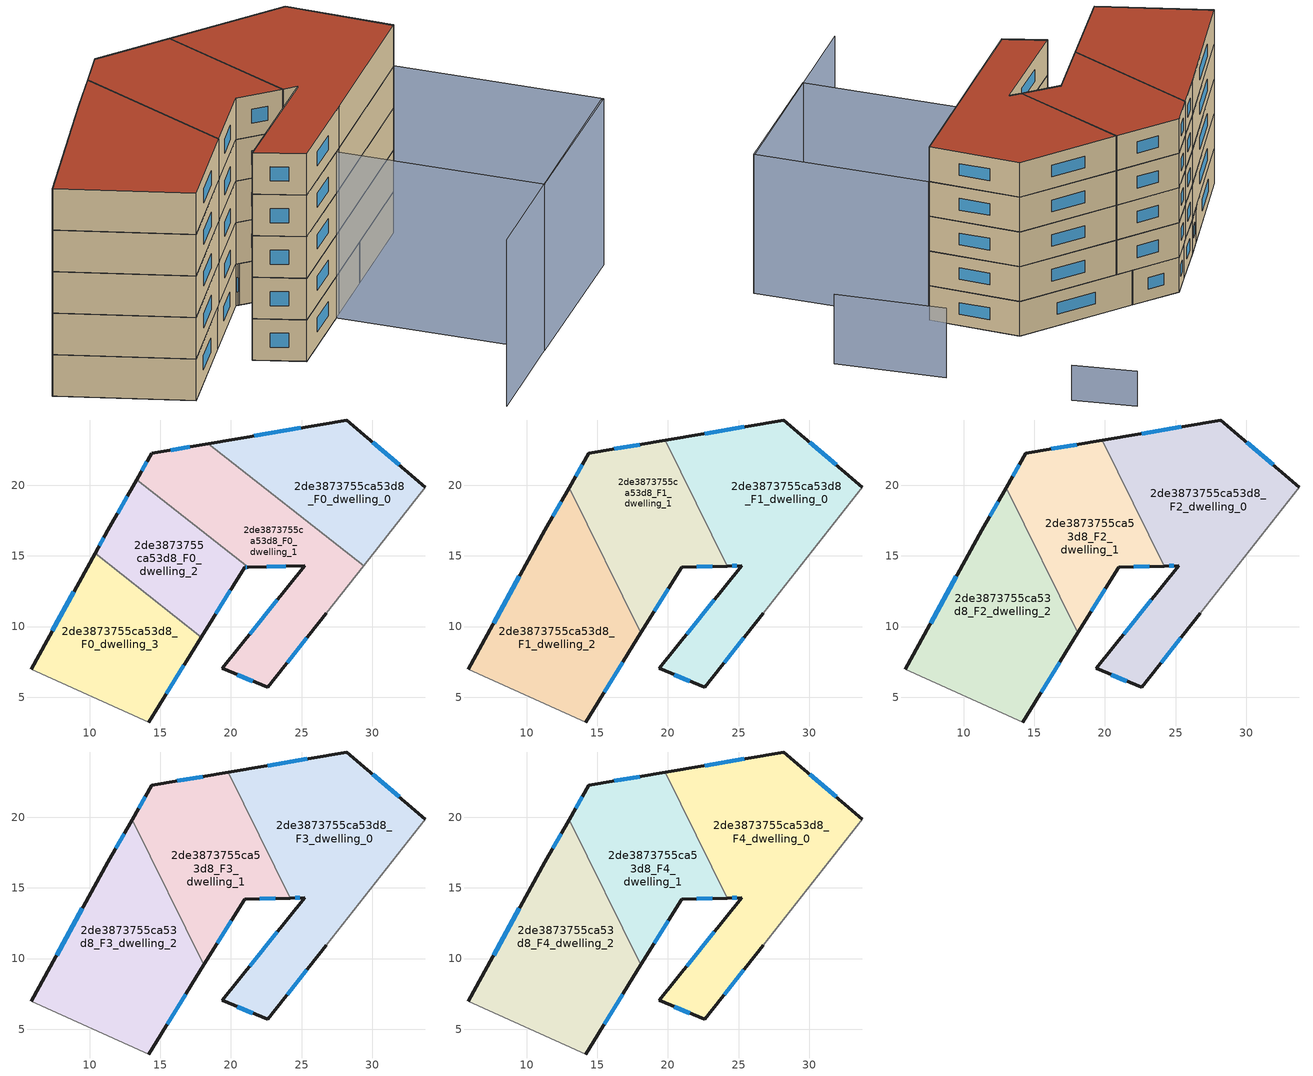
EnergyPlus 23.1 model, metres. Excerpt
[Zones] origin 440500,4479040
2de3873755ca53d8_F0_dwelling_0
 floor ground (EU_floor_Construction): 29.39,14.3 33.76,19.85 28.2,24.62 18.41,22.94 z0
 wall outside (EU_wall_Construction): 18.41,22.94 28.2,24.62 33.76,19.85 z0:3
 wall adiabatic (EU_wall_Construction): 33.76,19.85 29.39,14.3 z0:3
 wall to 2de3873755ca53d8_F0_dwelling_1 (EU_wall_Construction): 29.39,14.3 18.41,22.94 z0:3
 window (EU_Window_Construction): 21.65,23.5 24.95,24.06 / 30.04,23.04 31.92,21.43 z0.99:2.01
2de3873755ca53d8_F0_dwelling_1
 floor ground (EU_floor_Construction): 26.75,10.94 29.39,14.3 18.41,22.94 14.41,22.26 13.35,20.4 21.21,14.21 25.22,14.3 19.4,7.04 22.6,5.7 z0
 wall outside (EU_wall_Construction): 13.35,20.4 14.41,22.26 18.41,22.94 / 26.75,10.94 22.6,5.7 19.4,7.04 25.22,14.3 21.21,14.21 z0:3
 wall adiabatic (EU_wall_Construction): 29.39,14.3 26.75,10.94 z0:3
 wall to 2de3873755ca53d8_F0_dwelling_2 (EU_wall_Construction): 21.21,14.21 13.35,20.4 z0:3
 window (EU_Window_Construction): 21.54,6.15 20.46,6.6 / 21.33,9.45 23.29,11.9 / 23.89,14.27 22.54,14.24 / 13.7,21.02 14.06,21.64 / 15.73,22.49 17.08,22.72 / 25.37,9.2 23.98,7.44 z0.99:2.01
2de3873755ca53d8_F0_dwelling_2
 floor ground (EU_floor_Construction): 17.91,9.25 20.97,14.2 21.21,14.21 13.35,20.4 11.3,16.81 10.39,15.17 z0
 wall outside (EU_wall_Construction): 10.39,15.17 11.3,16.81 13.35,20.4 / 21.21,14.21 20.97,14.2 17.91,9.25 z0:3
 wall to 2de3873755ca53d8_F0_dwelling_3 (EU_wall_Construction): 17.91,9.25 10.39,15.17 z0:3
 window (EU_Window_Construction): 10.69,15.71 10.99,16.27 / 11.98,18 12.67,19.21 / 21.13,14.21 21.05,14.21 / 19.95,12.56 18.92,10.89 z0.99:2.01
2de3873755ca53d8_F0_dwelling_3
 floor ground (EU_floor_Construction): 14.2,3.25 17.91,9.25 10.39,15.17 5.86,6.99 z0
 wall outside (EU_wall_Construction): 17.91,9.25 14.2,3.25 / 5.86,6.99 10.39,15.17 z0:3
 wall adiabatic (EU_wall_Construction): 14.2,3.25 5.86,6.99 z0:3
 window (EU_Window_Construction): 16.68,7.26 15.43,5.24 / 7.36,9.7 8.89,12.46 z0.99:2.01
2de3873755ca53d8_F1_dwelling_0
 floor to 2de3873755ca53d8_F0_dwelling_0 (EU_floor_Construction): 29.39,14.3 33.76,19.85 28.2,24.62 19.82,23.18 20.9,20.98 z3
 floor to 2de3873755ca53d8_F0_dwelling_1 (EU_floor_Construction): 26.75,10.94 29.39,14.3 20.9,20.98 24.22,14.28 25.21,14.3 19.4,7.04 22.6,5.7 z3
 wall outside (EU_wall_Construction): 19.82,23.18 28.2,24.62 33.76,19.85 / 26.75,10.94 22.6,5.7 19.4,7.04 25.22,14.3 24.22,14.28 z3:6
 wall adiabatic (EU_wall_Construction): 33.76,19.85 26.75,10.94 z3:6
 wall to 2de3873755ca53d8_F1_dwelling_1 (EU_wall_Construction): 24.22,14.28 19.82,23.18 z3:6
 window (EU_Window_Construction): 21.33,9.45 23.29,11.9 / 24.88,14.3 24.55,14.29 / 22.59,23.66 25.42,24.14 / 30.04,23.04 31.92,21.43 / 25.37,9.2 23.98,7.44 / 21.54,6.15 20.46,6.6 z3.99:5.01
2de3873755ca53d8_F1_dwelling_1
 floor to 2de3873755ca53d8_F0_dwelling_0 (EU_floor_Construction): 20.9,20.98 19.82,23.18 18.41,22.94 z3
 floor to 2de3873755ca53d8_F0_dwelling_1 (EU_floor_Construction): 24.22,14.28 20.9,20.98 18.41,22.94 14.41,22.26 13.35,20.4 21.21,14.21 z3
 floor to 2de3873755ca53d8_F0_dwelling_2 (EU_floor_Construction): 18.09,9.54 20.97,14.2 21.21,14.21 13.35,20.4 13.01,19.82 z3
 wall outside (EU_wall_Construction): 13.01,19.82 14.41,22.26 19.82,23.18 / 24.22,14.28 20.97,14.2 18.09,9.54 z3:6
 wall to 2de3873755ca53d8_F1_dwelling_2 (EU_wall_Construction): 18.09,9.54 13.01,19.82 z3:6
 window (EU_Window_Construction): 20.01,12.66 19.04,11.09 / 13.48,20.63 13.95,21.45 / 16.2,22.57 18.02,22.88 / 23.14,14.25 22.04,14.23 z3.99:5.01
2de3873755ca53d8_F1_dwelling_2
 floor to 2de3873755ca53d8_F0_dwelling_2 (EU_floor_Construction): 17.91,9.25 18.09,9.54 13.01,19.82 11.3,16.81 10.39,15.17 z3
 floor to 2de3873755ca53d8_F0_dwelling_3 (EU_floor_Construction): 14.2,3.25 17.91,9.25 10.39,15.17 5.86,6.99 z3
 wall outside (EU_wall_Construction): 5.86,6.99 11.3,16.81 13.01,19.82 / 18.09,9.54 14.2,3.25 z3:6
 wall adiabatic (EU_wall_Construction): 14.2,3.25 5.86,6.99 z3:6
 window (EU_Window_Construction): 7.66,10.24 9.49,13.56 / 11.87,17.81 12.44,18.82 / 16.8,7.46 15.49,5.33 z3.99:5.01
2de3873755ca53d8_F2_dwelling_0
 floor to 2de3873755ca53d8_F1_dwelling_0 (EU_floor_Construction): 26.75,10.94 33.76,19.85 28.2,24.62 19.82,23.18 24.22,14.28 25.21,14.3 19.4,7.04 22.6,5.7 z6
 wall outside (EU_wall_Construction): 19.82,23.18 28.2,24.62 33.76,19.85 / 26.75,10.94 22.6,5.7 19.4,7.04 25.22,14.3 24.22,14.28 z6:9
 wall adiabatic (EU_wall_Construction): 33.76,19.85 26.75,10.94 z6:9
 wall to 2de3873755ca53d8_F2_dwelling_1 (EU_wall_Construction): 24.22,14.28 19.82,23.18 z6:9
 window (EU_Window_Construction): 21.33,9.45 23.29,11.9 / 24.88,14.3 24.55,14.29 / 22.59,23.66 25.42,24.14 / 30.04,23.04 31.92,21.43 / 25.37,9.2 23.98,7.44 / 21.54,6.15 20.46,6.6 z6.99:8.01
2de3873755ca53d8_F2_dwelling_1
 floor to 2de3873755ca53d8_F1_dwelling_1 (EU_floor_Construction): 24.22,14.28 19.82,23.18 14.41,22.26 13.01,19.82 18.09,9.54 20.97,14.2 z6
 wall outside (EU_wall_Construction): 13.01,19.82 14.41,22.26 19.82,23.18 / 24.22,14.28 20.97,14.2 18.09,9.54 z6:9
 wall to 2de3873755ca53d8_F2_dwelling_2 (EU_wall_Construction): 18.09,9.54 13.01,19.82 z6:9
 window (EU_Window_Construction): 20.01,12.66 19.04,11.09 / 13.48,20.63 13.95,21.45 / 16.2,22.57 18.02,22.88 / 23.14,14.25 22.04,14.23 z6.99:8.01
2de3873755ca53d8_F2_dwelling_2
 floor to 2de3873755ca53d8_F1_dwelling_2 (EU_floor_Construction): 14.2,3.25 18.09,9.54 13.01,19.82 11.3,16.81 5.86,6.99 z6
 wall outside (EU_wall_Construction): 5.86,6.99 11.3,16.81 13.01,19.82 / 18.09,9.54 14.2,3.25 z6:9
 wall adiabatic (EU_wall_Construction): 14.2,3.25 5.86,6.99 z6:9
 window (EU_Window_Construction): 7.66,10.24 9.49,13.56 / 11.87,17.81 12.44,18.82 / 16.8,7.46 15.49,5.33 z6.99:8.01
2de3873755ca53d8_F3_dwelling_0
 floor to 2de3873755ca53d8_F2_dwelling_0 (EU_floor_Construction): 26.75,10.94 33.76,19.85 28.2,24.62 19.82,23.18 24.22,14.28 25.21,14.3 19.4,7.04 22.6,5.7 z9
 wall outside (EU_wall_Construction): 19.82,23.18 28.2,24.62 33.76,19.85 / 26.75,10.94 22.6,5.7 19.4,7.04 25.22,14.3 24.22,14.28 z9:12
 wall adiabatic (EU_wall_Construction): 33.76,19.85 26.75,10.94 z9:12
 wall to 2de3873755ca53d8_F3_dwelling_1 (EU_wall_Construction): 24.22,14.28 19.82,23.18 z9:12
 window (EU_Window_Construction): 21.33,9.45 23.29,11.9 / 24.88,14.3 24.55,14.29 / 22.59,23.66 25.42,24.14 / 30.04,23.04 31.92,21.43 / 25.37,9.2 23.98,7.44 / 21.54,6.15 20.46,6.6 z9.99:11.01
2de3873755ca53d8_F3_dwelling_1
 floor to 2de3873755ca53d8_F2_dwelling_1 (EU_floor_Construction): 24.22,14.28 19.82,23.18 14.41,22.26 13.01,19.82 18.09,9.54 20.97,14.2 z9
 wall outside (EU_wall_Construction): 13.01,19.82 14.41,22.26 19.82,23.18 / 24.22,14.28 20.97,14.2 18.09,9.54 z9:12
 wall to 2de3873755ca53d8_F3_dwelling_2 (EU_wall_Construction): 18.09,9.54 13.01,19.82 z9:12
 window (EU_Window_Construction): 20.01,12.66 19.04,11.09 / 13.48,20.63 13.95,21.45 / 16.2,22.57 18.02,22.88 / 23.14,14.25 22.04,14.23 z9.99:11.01
2de3873755ca53d8_F3_dwelling_2
 floor to 2de3873755ca53d8_F2_dwelling_2 (EU_floor_Construction): 14.2,3.25 18.09,9.54 13.01,19.82 11.3,16.81 5.86,6.99 z9
 wall outside (EU_wall_Construction): 5.86,6.99 11.3,16.81 13.01,19.82 / 18.09,9.54 14.2,3.25 z9:12
 wall adiabatic (EU_wall_Construction): 14.2,3.25 5.86,6.99 z9:12
 window (EU_Window_Construction): 7.66,10.24 9.49,13.56 / 11.87,17.81 12.44,18.82 / 16.8,7.46 15.49,5.33 z9.99:11.01
2de3873755ca53d8_F4_dwelling_0
 floor to 2de3873755ca53d8_F3_dwelling_0 (EU_floor_Construction): 26.75,10.94 33.76,19.85 28.2,24.62 19.82,23.18 24.22,14.28 25.21,14.3 19.4,7.04 22.6,5.7 z12
 wall outside (EU_wall_Construction): 19.82,23.18 28.2,24.62 33.76,19.85 / 26.75,10.94 22.6,5.7 19.4,7.04 25.22,14.3 24.22,14.28 z12:15
 wall adiabatic (EU_wall_Construction): 33.76,19.85 26.75,10.94 z12:15
 wall to 2de3873755ca53d8_F4_dwelling_1 (EU_wall_Construction): 24.22,14.28 19.82,23.18 z12:15
 window (EU_Window_Construction): 21.33,9.45 23.29,11.9 / 24.88,14.3 24.55,14.29 / 22.59,23.66 25.42,24.14 / 30.04,23.04 31.92,21.43 / 25.37,9.2 23.98,7.44 / 21.54,6.15 20.46,6.6 z12.99:14.01
 roof outside (EU_roof_Construction): 33.76,19.85 26.75,10.94 22.6,5.7 19.4,7.04 25.22,14.3 24.22,14.28 19.82,23.18 28.2,24.62 z15
2de3873755ca53d8_F4_dwelling_1
 floor to 2de3873755ca53d8_F3_dwelling_1 (EU_floor_Construction): 24.22,14.28 19.82,23.18 14.41,22.26 13.01,19.82 18.09,9.54 20.97,14.2 z12
 wall outside (EU_wall_Construction): 13.01,19.82 14.41,22.26 19.82,23.18 / 24.22,14.28 20.97,14.2 18.09,9.54 z12:15
 wall to 2de3873755ca53d8_F4_dwelling_2 (EU_wall_Construction): 18.09,9.54 13.01,19.82 z12:15
 window (EU_Window_Construction): 20.01,12.66 19.04,11.09 / 13.48,20.63 13.95,21.45 / 16.2,22.57 18.02,22.88 / 23.14,14.25 22.04,14.23 z12.99:14.01
 roof outside (EU_roof_Construction): 19.82,23.18 24.22,14.28 20.97,14.2 18.09,9.54 13.01,19.82 14.41,22.26 z15
2de3873755ca53d8_F4_dwelling_2
 floor to 2de3873755ca53d8_F3_dwelling_2 (EU_floor_Construction): 14.2,3.25 18.09,9.54 13.01,19.82 11.3,16.81 5.86,6.99 z12
 wall outside (EU_wall_Construction): 5.86,6.99 11.3,16.81 13.01,19.82 / 18.09,9.54 14.2,3.25 z12:15
 wall adiabatic (EU_wall_Construction): 14.2,3.25 5.86,6.99 z12:15
 window (EU_Window_Construction): 7.66,10.24 9.49,13.56 / 11.87,17.81 12.44,18.82 / 16.8,7.46 15.49,5.33 z12.99:14.01
 roof outside (EU_roof_Construction): 13.01,19.82 18.09,9.54 14.2,3.25 5.86,6.99 11.3,16.81 z15
shading: 32.44,-4.27 44.64,11.21 / 37.28,1.81 26.34,10.54 / 26.34,10.54 33.81,19.9 / 33.81,19.9 44.75,11.17 / 44.75,11.17 37.28,1.81 z0:12; 42.92,23.77 35.72,28.88 z0:6; 28.02,35.51 23.72,38.11 z0:3
[Building]
EU S2 Campaign: North Axis=0; Terrain=City; Solar Distribution=FullExterior
[Site:Location]
Madrid: Latitude=40.5; Longitude=-3.5; Time Zone=1; Elevation=609
[SizingPeriod:WeatherFileDays]
AnnualSizingPeriod: Begin Month=1; Begin Day of Month=1; End Month=12; End Day of Month=31; Day of Week for Start Day=Monday; Use Weather File Daylight Saving Period=No; Use Weather File Rain and Snow Indicators=No
[MATERIAL]
EU_InternalMass_Material: Roughness=MediumRough; Thickness=0.1; Conductivity=1; Density=1800; Specific Heat=900; Thermal Absorptance=0.9; Solar Absorptance=0.7; Visible Absorptance=0.7
[MATERIAL:NOMASS] Roughness=MediumRough; Thermal Absorptance=0.9; Solar Absorptance=0.7; Visible Absorptance=0.7
Name | Thermal Resistance
EU_wall_NoMass | 0.609216
EU_roof_NoMass | 0.513268
EU_floor_NoMass | 0.568163
[WINDOWMATERIAL:SIMPLEGLAZINGSYSTEM]
EU_Window_SimpleGlazing: UFactor=5.50606; Solar Heat Gain Coefficient=0.85; Visible Transmittance=0.85
[CONSTRUCTION]
EU_wall_Construction: EU_wall_NoMass
EU_roof_Construction: EU_roof_NoMass
EU_floor_Construction: EU_floor_NoMass
EU_InternalMass_Construction: EU_InternalMass_Material
EU_Window_Construction: EU_Window_SimpleGlazing
[ZONE] Type=1; Multiplier=1; Ceiling Height=autocalculate; Floor Area=autocalculate; Part of Total Floor Area=Yes
Name | Volume
2de3873755ca53d8_F0_dwelling_0 | 232
2de3873755ca53d8_F1_dwelling_0 | 379.646
2de3873755ca53d8_F2_dwelling_0; 2de3873755ca53d8_F3_dwelling_0; 2de3873755ca53d8_F4_dwelling_0 | 379.648
2de3873755ca53d8_F0_dwelling_1 | 294.766
2de3873755ca53d8_F1_dwelling_1 | 239.043
2de3873755ca53d8_F2_dwelling_1; 2de3873755ca53d8_F3_dwelling_1; 2de3873755ca53d8_F4_dwelling_1 | 239.047
2de3873755ca53d8_F0_dwelling_2 | 172.826
2de3873755ca53d8_F1_dwelling_2; 2de3873755ca53d8_F2_dwelling_2; 2de3873755ca53d8_F3_dwelling_2; 2de3873755ca53d8_F4_dwelling_2 | 309.339
2de3873755ca53d8_F0_dwelling_3 | 228.451
[INTERNALMASS] Construction=EU_InternalMass_Construction
Name | Zone or ZoneList | Surface Area
2de3873755ca53d8_F0_dwelling_0_EU_InternalMass | 2de3873755ca53d8_F0_dwelling_0 | 77.3331
2de3873755ca53d8_F0_dwelling_1_EU_InternalMass | 2de3873755ca53d8_F0_dwelling_1 | 98.2551
2de3873755ca53d8_F0_dwelling_2_EU_InternalMass | 2de3873755ca53d8_F0_dwelling_2 | 57.6089
2de3873755ca53d8_F0_dwelling_3_EU_InternalMass | 2de3873755ca53d8_F0_dwelling_3 | 76.1502
2de3873755ca53d8_F1_dwelling_0_EU_InternalMass | 2de3873755ca53d8_F1_dwelling_0 | 126.547
2de3873755ca53d8_F1_dwelling_1_EU_InternalMass | 2de3873755ca53d8_F1_dwelling_1 | 79.6823
2de3873755ca53d8_F1_dwelling_2_EU_InternalMass | 2de3873755ca53d8_F1_dwelling_2 | 103.113
2de3873755ca53d8_F2_dwelling_0_EU_InternalMass | 2de3873755ca53d8_F2_dwelling_0 | 126.547
2de3873755ca53d8_F2_dwelling_1_EU_InternalMass | 2de3873755ca53d8_F2_dwelling_1 | 79.6823
2de3873755ca53d8_F2_dwelling_2_EU_InternalMass | 2de3873755ca53d8_F2_dwelling_2 | 103.113
2de3873755ca53d8_F3_dwelling_0_EU_InternalMass | 2de3873755ca53d8_F3_dwelling_0 | 126.547
2de3873755ca53d8_F3_dwelling_1_EU_InternalMass | 2de3873755ca53d8_F3_dwelling_1 | 79.6823
2de3873755ca53d8_F3_dwelling_2_EU_InternalMass | 2de3873755ca53d8_F3_dwelling_2 | 103.113
2de3873755ca53d8_F4_dwelling_0_EU_InternalMass | 2de3873755ca53d8_F4_dwelling_0 | 126.547
2de3873755ca53d8_F4_dwelling_1_EU_InternalMass | 2de3873755ca53d8_F4_dwelling_1 | 79.6823
2de3873755ca53d8_F4_dwelling_2_EU_InternalMass | 2de3873755ca53d8_F4_dwelling_2 | 103.113
[OTHEREQUIPMENT] Fuel Type=Electricity; Design Level Calculation Method=Watts/Area; Power per Zone Floor Area=1; Fraction Latent=0; Fraction Radiant=0; Fraction Lost=0; Carbon Dioxide Generation Rate=0; EndUse Subcategory=EU_Step8_InternalGains
Name | Zone or ZoneList or Space or SpaceList | Schedule
EU_Step8_InternalGain_2de3873755ca53d8_F0_dwelling_0_f000 | 2de3873755ca53d8_F0_dwelling_0 | EU_Step8_GainSchedule_2de3873755ca53d8_F0_dwelling_0_f000
EU_Step8_InternalGain_2de3873755ca53d8_F0_dwelling_1_f000 | 2de3873755ca53d8_F0_dwelling_1 | EU_Step8_GainSchedule_2de3873755ca53d8_F0_dwelling_1_f000
EU_Step8_InternalGain_2de3873755ca53d8_F0_dwelling_2_f000 | 2de3873755ca53d8_F0_dwelling_2 | EU_Step8_GainSchedule_2de3873755ca53d8_F0_dwelling_2_f000
EU_Step8_InternalGain_2de3873755ca53d8_F0_dwelling_3_f000 | 2de3873755ca53d8_F0_dwelling_3 | EU_Step8_GainSchedule_2de3873755ca53d8_F0_dwelling_3_f000
EU_Step8_InternalGain_2de3873755ca53d8_F1_dwelling_0_f000 | 2de3873755ca53d8_F1_dwelling_0 | EU_Step8_GainSchedule_2de3873755ca53d8_F1_dwelling_0_f000
EU_Step8_InternalGain_2de3873755ca53d8_F1_dwelling_1_f000 | 2de3873755ca53d8_F1_dwelling_1 | EU_Step8_GainSchedule_2de3873755ca53d8_F1_dwelling_1_f000
EU_Step8_InternalGain_2de3873755ca53d8_F1_dwelling_2_f000 | 2de3873755ca53d8_F1_dwelling_2 | EU_Step8_GainSchedule_2de3873755ca53d8_F1_dwelling_2_f000
EU_Step8_InternalGain_2de3873755ca53d8_F2_dwelling_0_f000 | 2de3873755ca53d8_F2_dwelling_0 | EU_Step8_GainSchedule_2de3873755ca53d8_F2_dwelling_0_f000
EU_Step8_InternalGain_2de3873755ca53d8_F2_dwelling_1_f000 | 2de3873755ca53d8_F2_dwelling_1 | EU_Step8_GainSchedule_2de3873755ca53d8_F2_dwelling_1_f000
EU_Step8_InternalGain_2de3873755ca53d8_F2_dwelling_2_f000 | 2de3873755ca53d8_F2_dwelling_2 | EU_Step8_GainSchedule_2de3873755ca53d8_F2_dwelling_2_f000
EU_Step8_InternalGain_2de3873755ca53d8_F3_dwelling_0_f000 | 2de3873755ca53d8_F3_dwelling_0 | EU_Step8_GainSchedule_2de3873755ca53d8_F3_dwelling_0_f000
EU_Step8_InternalGain_2de3873755ca53d8_F3_dwelling_1_f000 | 2de3873755ca53d8_F3_dwelling_1 | EU_Step8_GainSchedule_2de3873755ca53d8_F3_dwelling_1_f000
EU_Step8_InternalGain_2de3873755ca53d8_F3_dwelling_2_f000 | 2de3873755ca53d8_F3_dwelling_2 | EU_Step8_GainSchedule_2de3873755ca53d8_F3_dwelling_2_f000
EU_Step8_InternalGain_2de3873755ca53d8_F4_dwelling_0_f000 | 2de3873755ca53d8_F4_dwelling_0 | EU_Step8_GainSchedule_2de3873755ca53d8_F4_dwelling_0_f000
EU_Step8_InternalGain_2de3873755ca53d8_F4_dwelling_1_f000 | 2de3873755ca53d8_F4_dwelling_1 | EU_Step8_GainSchedule_2de3873755ca53d8_F4_dwelling_1_f000
EU_Step8_InternalGain_2de3873755ca53d8_F4_dwelling_2_f000 | 2de3873755ca53d8_F4_dwelling_2 | EU_Step8_GainSchedule_2de3873755ca53d8_F4_dwelling_2_f000
[ZONEVENTILATION:DESIGNFLOWRATE] Schedule=EU_AlwaysOn; Design Flow Rate Calculation Method=AirChanges/Hour; Air Changes per Hour=0.752966; Ventilation Type=Natural; Fan Pressure Rise=0; Fan Total Efficiency=1; Constant Term Coefficient=1; Temperature Term Coefficient=0; Velocity Term Coefficient=0; Velocity Squared Term Coefficient=0; Minimum Indoor Temperature=-100; Maximum Indoor Temperature=100; Delta Temperature=-100; Minimum Outdoor Temperature=-100; Maximum Outdoor Temperature=100; Maximum Wind Speed=40
Name | Zone or ZoneList or Space or SpaceList
EU_ConstantAir_2de3873755ca53d8_F0_dwelling_0 | 2de3873755ca53d8_F0_dwelling_0
EU_ConstantAir_2de3873755ca53d8_F0_dwelling_1 | 2de3873755ca53d8_F0_dwelling_1
EU_ConstantAir_2de3873755ca53d8_F0_dwelling_2 | 2de3873755ca53d8_F0_dwelling_2
EU_ConstantAir_2de3873755ca53d8_F0_dwelling_3 | 2de3873755ca53d8_F0_dwelling_3
EU_ConstantAir_2de3873755ca53d8_F1_dwelling_0 | 2de3873755ca53d8_F1_dwelling_0
EU_ConstantAir_2de3873755ca53d8_F1_dwelling_1 | 2de3873755ca53d8_F1_dwelling_1
EU_ConstantAir_2de3873755ca53d8_F1_dwelling_2 | 2de3873755ca53d8_F1_dwelling_2
EU_ConstantAir_2de3873755ca53d8_F2_dwelling_0 | 2de3873755ca53d8_F2_dwelling_0
EU_ConstantAir_2de3873755ca53d8_F2_dwelling_1 | 2de3873755ca53d8_F2_dwelling_1
EU_ConstantAir_2de3873755ca53d8_F2_dwelling_2 | 2de3873755ca53d8_F2_dwelling_2
EU_ConstantAir_2de3873755ca53d8_F3_dwelling_0 | 2de3873755ca53d8_F3_dwelling_0
EU_ConstantAir_2de3873755ca53d8_F3_dwelling_1 | 2de3873755ca53d8_F3_dwelling_1
EU_ConstantAir_2de3873755ca53d8_F3_dwelling_2 | 2de3873755ca53d8_F3_dwelling_2
EU_ConstantAir_2de3873755ca53d8_F4_dwelling_0 | 2de3873755ca53d8_F4_dwelling_0
EU_ConstantAir_2de3873755ca53d8_F4_dwelling_1 | 2de3873755ca53d8_F4_dwelling_1
EU_ConstantAir_2de3873755ca53d8_F4_dwelling_2 | 2de3873755ca53d8_F4_dwelling_2
[HVACTEMPLATE:THERMOSTAT] Constant Heating Setpoint=20; Constant Cooling Setpoint=50
EU_HeatOnly_2de3873755ca53d8_F0_dwelling_0; EU_HeatOnly_2de3873755ca53d8_F0_dwelling_1; EU_HeatOnly_2de3873755ca53d8_F0_dwelling_2; EU_HeatOnly_2de3873755ca53d8_F0_dwelling_3; EU_HeatOnly_2de3873755ca53d8_F1_dwelling_0; EU_HeatOnly_2de3873755ca53d8_F1_dwelling_1; EU_HeatOnly_2de3873755ca53d8_F1_dwelling_2; EU_HeatOnly_2de3873755ca53d8_F2_dwelling_0; EU_HeatOnly_2de3873755ca53d8_F2_dwelling_1; EU_HeatOnly_2de3873755ca53d8_F2_dwelling_2; EU_HeatOnly_2de3873755ca53d8_F3_dwelling_0; EU_HeatOnly_2de3873755ca53d8_F3_dwelling_1; EU_HeatOnly_2de3873755ca53d8_F3_dwelling_2; EU_HeatOnly_2de3873755ca53d8_F4_dwelling_0; EU_HeatOnly_2de3873755ca53d8_F4_dwelling_1; EU_HeatOnly_2de3873755ca53d8_F4_dwelling_2
[HVACTEMPLATE:ZONE:IDEALLOADSAIRSYSTEM] System Availability Schedule=EU_AlwaysOn; Maximum Heating Supply Air Temperature=50; Minimum Cooling Supply Air Temperature=13; Maximum Heating Supply Air Humidity Ratio=0.0156; Minimum Cooling Supply Air Humidity Ratio=0.0077; Heating Limit=NoLimit; Cooling Limit=NoLimit; Heating Availability Schedule=EU_AlwaysOn; Cooling Availability Schedule=EU_CoolingOff; Dehumidification Control Type=ConstantSensibleHeatRatio; Cooling Sensible Heat Ratio=0.7; Dehumidification Setpoint=60; Humidification Control Type=None; Humidification Setpoint=30; Outdoor Air Method=None; Outdoor Air Flow Rate per Person=0.00944; Outdoor Air Flow Rate per Zone Floor Area=0; Outdoor Air Flow Rate per Zone=0; Demand Controlled Ventilation Type=None; Outdoor Air Economizer Type=NoEconomizer; Heat Recovery Type=None; Sensible Heat Recovery Effectiveness=0.7; Latent Heat Recovery Effectiveness=0.65
Name | Template Thermostat
2de3873755ca53d8_F0_dwelling_0 | EU_HeatOnly_2de3873755ca53d8_F0_dwelling_0
2de3873755ca53d8_F0_dwelling_1 | EU_HeatOnly_2de3873755ca53d8_F0_dwelling_1
2de3873755ca53d8_F0_dwelling_2 | EU_HeatOnly_2de3873755ca53d8_F0_dwelling_2
2de3873755ca53d8_F0_dwelling_3 | EU_HeatOnly_2de3873755ca53d8_F0_dwelling_3
2de3873755ca53d8_F1_dwelling_0 | EU_HeatOnly_2de3873755ca53d8_F1_dwelling_0
2de3873755ca53d8_F1_dwelling_1 | EU_HeatOnly_2de3873755ca53d8_F1_dwelling_1
2de3873755ca53d8_F1_dwelling_2 | EU_HeatOnly_2de3873755ca53d8_F1_dwelling_2
2de3873755ca53d8_F2_dwelling_0 | EU_HeatOnly_2de3873755ca53d8_F2_dwelling_0
2de3873755ca53d8_F2_dwelling_1 | EU_HeatOnly_2de3873755ca53d8_F2_dwelling_1
2de3873755ca53d8_F2_dwelling_2 | EU_HeatOnly_2de3873755ca53d8_F2_dwelling_2
2de3873755ca53d8_F3_dwelling_0 | EU_HeatOnly_2de3873755ca53d8_F3_dwelling_0
2de3873755ca53d8_F3_dwelling_1 | EU_HeatOnly_2de3873755ca53d8_F3_dwelling_1
2de3873755ca53d8_F3_dwelling_2 | EU_HeatOnly_2de3873755ca53d8_F3_dwelling_2
2de3873755ca53d8_F4_dwelling_0 | EU_HeatOnly_2de3873755ca53d8_F4_dwelling_0
2de3873755ca53d8_F4_dwelling_1 | EU_HeatOnly_2de3873755ca53d8_F4_dwelling_1
2de3873755ca53d8_F4_dwelling_2 | EU_HeatOnly_2de3873755ca53d8_F4_dwelling_2
[SIZING:ZONE] Zone Cooling Design Supply Air Temperature Input Method=SupplyAirTemperature; Zone Cooling Design Supply Air Temperature=13; Zone Heating Design Supply Air Temperature Input Method=SupplyAirTemperature; Zone Heating Design Supply Air Temperature=50; Zone Cooling Design Supply Air Humidity Ratio=0.008; Zone Heating Design Supply Air Humidity Ratio=0.008; Cooling Design Air Flow Method=DesignDay; Cooling Design Air Flow Rate=0; Cooling Minimum Air Flow per Zone Floor Area=0.000762; Cooling Minimum Air Flow=0; Cooling Minimum Air Flow Fraction=0.2; Heating Design Air Flow Method=DesignDay; Heating Design Air Flow Rate=0; Heating Maximum Air Flow per Zone Floor Area=0.002032; Heating Maximum Air Flow=0.141576; Heating Maximum Air Flow Fraction=0.3; Account for Dedicated Outdoor Air System=No; Dedicated Outdoor Air System Control Strategy=NeutralSupplyAir; Dedicated Outdoor Air Low Setpoint Temperature for Design=autosize; Dedicated Outdoor Air High Setpoint Temperature for Design=autosize; Zone Load Sizing Method=Sensible Load Only No Latent Load; Zone Latent Cooling Design Supply Air Humidity Ratio Input Method=HumidityRatioDifference; Zone Cooling Design Supply Air Humidity Ratio Difference=0.005; Zone Latent Heating Design Supply Air Humidity Ratio Input Method=HumidityRatioDifference; Zone Humidification Design Supply Air Humidity Ratio Difference=0.005
2de3873755ca53d8_F0_dwelling_0; 2de3873755ca53d8_F0_dwelling_1; 2de3873755ca53d8_F0_dwelling_2; 2de3873755ca53d8_F0_dwelling_3; 2de3873755ca53d8_F1_dwelling_0; 2de3873755ca53d8_F1_dwelling_1; 2de3873755ca53d8_F1_dwelling_2; 2de3873755ca53d8_F2_dwelling_0; 2de3873755ca53d8_F2_dwelling_1; 2de3873755ca53d8_F2_dwelling_2; 2de3873755ca53d8_F3_dwelling_0; 2de3873755ca53d8_F3_dwelling_1; 2de3873755ca53d8_F3_dwelling_2; 2de3873755ca53d8_F4_dwelling_0; 2de3873755ca53d8_F4_dwelling_1; 2de3873755ca53d8_F4_dwelling_2
[SCHEDULE:CONSTANT]
Name | Hourly Value
EU_AlwaysOn | 1
EU_CoolingOff | 0
[SCHEDULE:FILE] Column Number=1; Rows to Skip at Top=0; Number of Hours of Data=8760; Column Separator=Comma; Interpolate to Timestep=No; Minutes per Item=60; Adjust Schedule for Daylight Savings=Yes
Name | File
EU_Step8_GainSchedule_2de3873755ca53d8_F0_dwelling_0_f000 | ../../schedules/2de3873755ca53d8/2de3873755ca53d8_F0_dwelling_0_f000_gain.csv
EU_Step8_GainSchedule_2de3873755ca53d8_F0_dwelling_1_f000 | ../../schedules/2de3873755ca53d8/2de3873755ca53d8_F0_dwelling_1_f000_gain.csv
EU_Step8_GainSchedule_2de3873755ca53d8_F0_dwelling_2_f000 | ../../schedules/2de3873755ca53d8/2de3873755ca53d8_F0_dwelling_2_f000_gain.csv
EU_Step8_GainSchedule_2de3873755ca53d8_F0_dwelling_3_f000 | ../../schedules/2de3873755ca53d8/2de3873755ca53d8_F0_dwelling_3_f000_gain.csv
EU_Step8_GainSchedule_2de3873755ca53d8_F1_dwelling_0_f000 | ../../schedules/2de3873755ca53d8/2de3873755ca53d8_F1_dwelling_0_f000_gain.csv
EU_Step8_GainSchedule_2de3873755ca53d8_F1_dwelling_1_f000 | ../../schedules/2de3873755ca53d8/2de3873755ca53d8_F1_dwelling_1_f000_gain.csv
EU_Step8_GainSchedule_2de3873755ca53d8_F1_dwelling_2_f000 | ../../schedules/2de3873755ca53d8/2de3873755ca53d8_F1_dwelling_2_f000_gain.csv
EU_Step8_GainSchedule_2de3873755ca53d8_F2_dwelling_0_f000 | ../../schedules/2de3873755ca53d8/2de3873755ca53d8_F2_dwelling_0_f000_gain.csv
EU_Step8_GainSchedule_2de3873755ca53d8_F2_dwelling_1_f000 | ../../schedules/2de3873755ca53d8/2de3873755ca53d8_F2_dwelling_1_f000_gain.csv
EU_Step8_GainSchedule_2de3873755ca53d8_F2_dwelling_2_f000 | ../../schedules/2de3873755ca53d8/2de3873755ca53d8_F2_dwelling_2_f000_gain.csv
EU_Step8_GainSchedule_2de3873755ca53d8_F3_dwelling_0_f000 | ../../schedules/2de3873755ca53d8/2de3873755ca53d8_F3_dwelling_0_f000_gain.csv
EU_Step8_GainSchedule_2de3873755ca53d8_F3_dwelling_1_f000 | ../../schedules/2de3873755ca53d8/2de3873755ca53d8_F3_dwelling_1_f000_gain.csv
EU_Step8_GainSchedule_2de3873755ca53d8_F3_dwelling_2_f000 | ../../schedules/2de3873755ca53d8/2de3873755ca53d8_F3_dwelling_2_f000_gain.csv
EU_Step8_GainSchedule_2de3873755ca53d8_F4_dwelling_0_f000 | ../../schedules/2de3873755ca53d8/2de3873755ca53d8_F4_dwelling_0_f000_gain.csv
EU_Step8_GainSchedule_2de3873755ca53d8_F4_dwelling_1_f000 | ../../schedules/2de3873755ca53d8/2de3873755ca53d8_F4_dwelling_1_f000_gain.csv
EU_Step8_GainSchedule_2de3873755ca53d8_F4_dwelling_2_f000 | ../../schedules/2de3873755ca53d8/2de3873755ca53d8_F4_dwelling_2_f000_gain.csv
